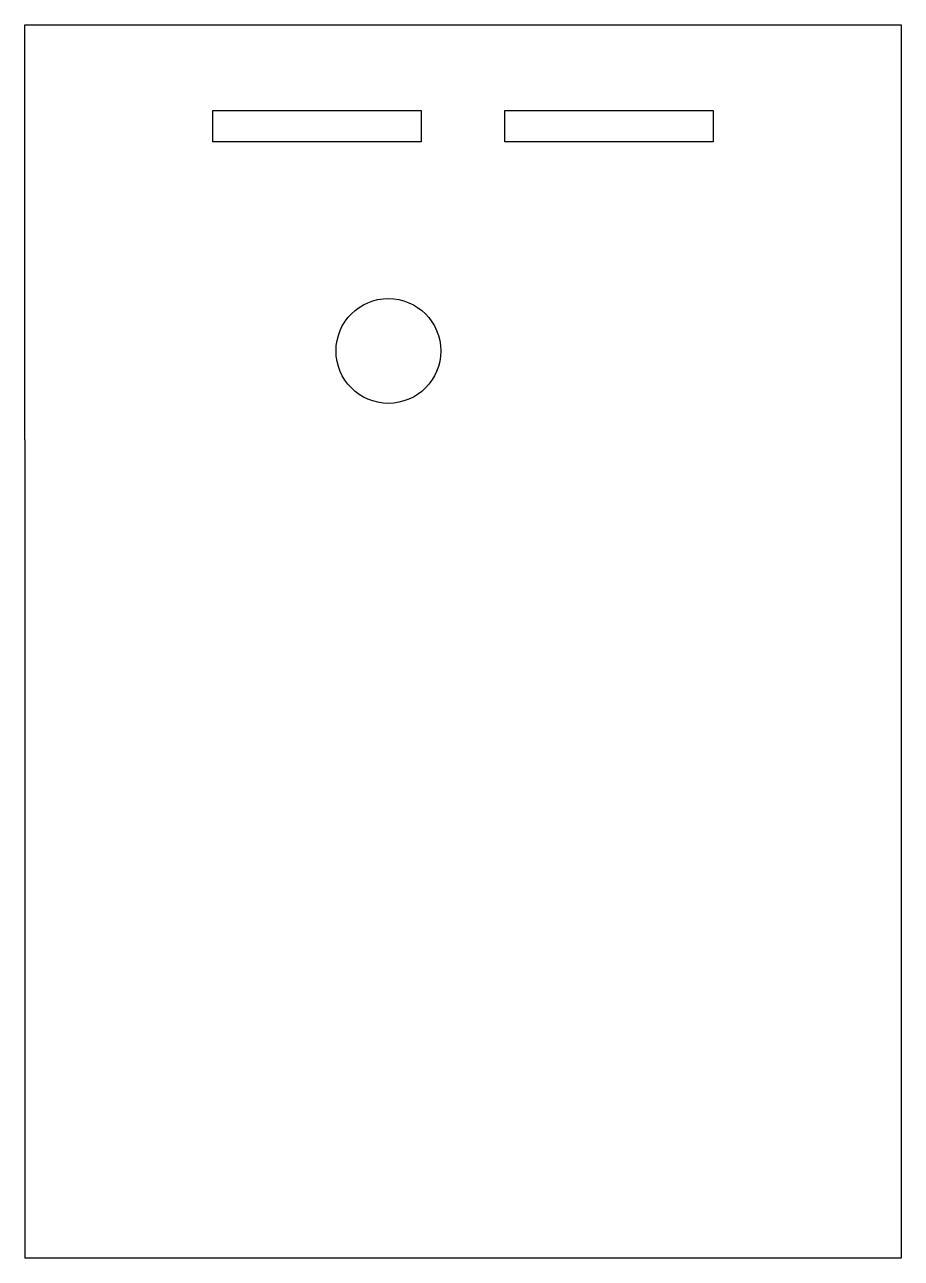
# Model space of a CAD drawing. Header units: millimetres. Extents: x 3 to 87, y -44 to 74.
import ezdxf

# ---------------------------------------------------------------- set-up
doc = ezdxf.new("R2010")
doc.units = ezdxf.units.MM
doc.layers.add('Corte exterior', color=1, linetype='Continuous', true_color=0xff0000)

msp = doc.modelspace()

# ---------------------------------------------------------------- linework, layer by layer
at = {"layer": 'Corte exterior'}
for p, q in [((2.93, 74.17), (86.79, 74.17)), ((2.93, 34.47), (2.93, 74.17)), ((86.79, 74.17), (86.79, -43.83)), ((20.92, 62.97), (20.92, 65.97)), ((20.92, 65.97), (40.85, 65.97)), ((40.85, 65.97), (40.85, 62.97)), ((48.87, 65.97), (68.8, 65.97)), ((48.87, 62.97), (48.87, 65.97)), ((68.8, 65.97), (68.8, 62.97)), ((40.85, 62.97), (20.92, 62.97)), ((68.8, 62.97), (48.87, 62.97)), ((2.93, 34.47), (2.93, -43.83)), ((86.79, -43.83), (2.93, -43.83)), ((86.79, -43.83), (86.79, -43.83))]:
    msp.add_line(p, q, dxfattribs=at)
msp.add_circle((37.72, 42.96), 5.01, dxfattribs=at)

doc.saveas('drawing.dxf')
